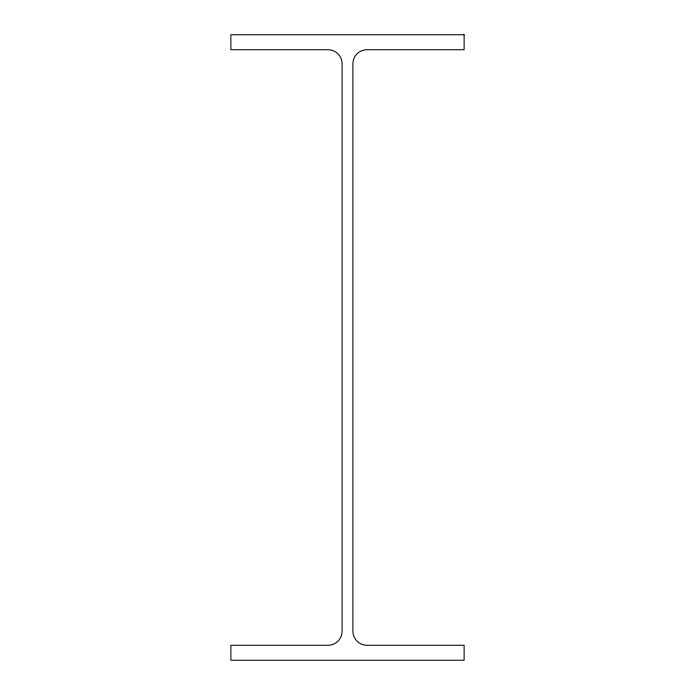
<?xml version="1.0" encoding="UTF-8"?>
<svg xmlns="http://www.w3.org/2000/svg" width="695" height="695" viewBox="0 0 695 695"><rect width="100%" height="100%" fill="white"/><g stroke="black" fill="none" stroke-linecap="round" stroke-linejoin="round"><path stroke-width="1.04" d="M464.121 34.75L230.879 34.75L230.879 49.736L328.066 49.736A14.048 14.048 0 0 1 342.114 63.792L342.114 631.208A14.048 14.048 0 0 1 328.066 645.264L230.879 645.264L230.879 660.25L464.121 660.25L464.121 645.264L366.934 645.264A14.048 14.048 0 0 1 352.886 631.208L352.886 63.792A14.048 14.048 0 0 1 366.934 49.736L464.121 49.736L464.121 34.75"/></g></svg>
